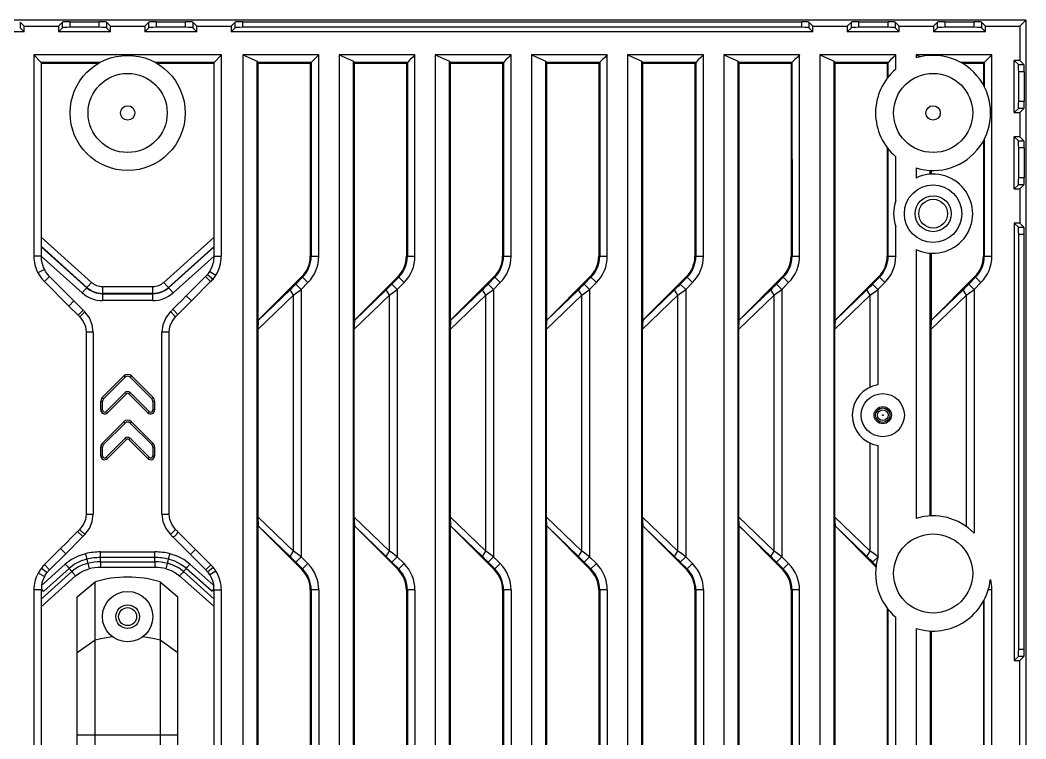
# Model space of a CAD drawing. Header units: millimetres. Extents: x -3132 to 28633, y 682 to 5849.
# Drawn here: x -54.6 to 85.2, y 1606.1 to 1706 of the extents above; entities that cross this region are included whole.
import ezdxf

# ---------------------------------------------------------------- set-up
doc = ezdxf.new("R2010")
doc.units = ezdxf.units.MM

msp = doc.modelspace()

# ---------------------------------------------------------------- linework, layer by layer
at = {"linetype": 'Continuous'}
for p, q in [((85.233, 1705.967), (-164.567, 1705.967)), ((-54.618, 1705.697), (-54.618, 1704.917)), ((-54.049, 1705.128), (-54.618, 1705.697)), ((-54.049, 1704.349), (-54.618, 1704.917)), ((-54.049, 1704.349), (-54.049, 1705.128)), ((-54.049, 1705.128), (-49.286, 1705.128)), ((-49.286, 1705.128), (-48.717, 1705.697)), ((-49.286, 1705.128), (-49.286, 1704.349)), ((-49.286, 1704.349), (-48.717, 1704.917)), ((-48.717, 1704.917), (-48.717, 1705.697)), ((-47.718, 1705.747), (-47.718, 1704.967)), ((-47.718, 1705.747), (-43.616, 1705.747)), ((-43.616, 1704.967), (-47.718, 1704.967)), ((-43.616, 1704.967), (-43.616, 1705.747)), ((-42.618, 1705.697), (-42.618, 1704.917)), ((-42.049, 1705.128), (-42.618, 1705.697)), ((-42.049, 1704.349), (-42.618, 1704.917)), ((-42.049, 1704.349), (-42.049, 1705.128)), ((-42.049, 1705.128), (-37.286, 1705.128)), ((-37.286, 1705.128), (-36.717, 1705.697)), ((-37.286, 1705.128), (-37.286, 1704.349)), ((-37.286, 1704.349), (-36.717, 1704.917)), ((-36.717, 1704.917), (-36.717, 1705.697)), ((-35.718, 1705.747), (-35.718, 1704.967)), ((-35.718, 1705.747), (-31.616, 1705.747)), ((-31.616, 1704.967), (-35.718, 1704.967)), ((-31.616, 1704.967), (-31.616, 1705.747)), ((-30.618, 1705.697), (-30.618, 1704.917)), ((-30.049, 1705.128), (-30.618, 1705.697)), ((-30.049, 1704.349), (-30.618, 1704.917)), ((-30.049, 1704.349), (-30.049, 1705.128)), ((-30.049, 1705.128), (-25.286, 1705.128)), ((-25.286, 1705.128), (-24.717, 1705.697)), ((-25.286, 1705.128), (-25.286, 1704.349)), ((-25.286, 1704.349), (-24.717, 1704.917)), ((-24.717, 1704.917), (-24.717, 1705.697)), ((-23.718, 1705.747), (-23.718, 1704.967)), ((-23.718, 1705.747), (54.064, 1705.747)), ((54.064, 1704.967), (-23.718, 1704.967)), ((54.064, 1704.967), (54.064, 1705.747)), ((55.062, 1705.697), (55.062, 1704.917)), ((55.631, 1705.128), (55.062, 1705.697)), ((55.631, 1704.349), (55.062, 1704.917)), ((55.631, 1704.349), (55.631, 1705.128)), ((55.631, 1705.128), (60.394, 1705.128)), ((60.394, 1705.128), (60.963, 1705.697)), ((60.394, 1705.128), (60.394, 1704.349)), ((60.394, 1704.349), (60.963, 1704.917)), ((60.963, 1704.917), (60.963, 1705.697)), ((61.961, 1705.747), (61.961, 1704.967)), ((61.961, 1705.747), (66.064, 1705.747)), ((66.064, 1704.967), (61.961, 1704.967)), ((66.064, 1704.967), (66.064, 1705.747)), ((67.062, 1705.697), (67.062, 1704.917)), ((67.631, 1705.128), (67.062, 1705.697)), ((67.631, 1704.349), (67.062, 1704.917)), ((67.631, 1704.349), (67.631, 1705.128)), ((67.631, 1705.128), (72.394, 1705.128)), ((72.394, 1705.128), (72.963, 1705.697)), ((72.394, 1705.128), (72.394, 1704.349)), ((72.394, 1704.349), (72.963, 1704.917)), ((72.963, 1704.917), (72.963, 1705.697)), ((73.961, 1705.747), (73.961, 1704.967)), ((73.961, 1705.747), (78.064, 1705.747)), ((78.064, 1704.967), (73.961, 1704.967)), ((78.064, 1704.967), (78.064, 1705.747)), ((79.062, 1705.697), (79.062, 1704.917)), ((79.631, 1705.128), (79.062, 1705.697)), ((79.631, 1704.349), (79.062, 1704.917)), ((79.631, 1704.349), (79.631, 1705.128)), ((79.631, 1705.128), (84.394, 1705.128)), ((84.394, 1705.128), (85.233, 1705.967)), ((84.394, 1705.128), (84.394, 1700.365)), ((85.233, 1705.967), (85.233, 1456.167)), ((-54.049, 1704.349), (-134.966, 1704.349)), ((-42.049, 1704.349), (-49.286, 1704.349)), ((-30.049, 1704.349), (-37.286, 1704.349)), ((55.631, 1704.349), (-25.286, 1704.349)), ((67.631, 1704.349), (60.394, 1704.349)), ((79.631, 1704.349), (72.394, 1704.349)), ((-52.697, 1701.153), (-52.697, 1673.151)), ((-52.697, 1701.153), (-51.698, 1700.065)), ((-26.638, 1701.153), (-52.697, 1701.153)), ((-27.636, 1700.065), (-26.637, 1701.153)), ((-26.638, 1673.155), (-26.638, 1701.153)), ((-23.636, 1701.153), (-23.636, 1460.981)), ((-23.636, 1701.153), (-21.64, 1700.248)), ((-13.084, 1701.153), (-23.636, 1701.153)), ((-13.084, 1673.151), (-13.084, 1701.153)), ((-10.266, 1701.153), (-10.266, 1460.981)), ((0.286, 1701.153), (-10.266, 1701.153)), ((-10.266, 1701.153), (-8.27, 1700.248)), ((0.286, 1673.151), (0.286, 1701.153)), ((3.104, 1701.153), (3.104, 1460.981)), ((13.656, 1701.153), (3.104, 1701.153)), ((3.104, 1701.153), (5.1, 1700.248)), ((13.656, 1673.151), (13.656, 1701.153)), ((16.474, 1701.153), (16.474, 1460.981)), ((27.026, 1701.153), (16.474, 1701.153)), ((16.474, 1701.153), (18.47, 1700.248)), ((27.026, 1673.151), (27.026, 1701.153)), ((29.844, 1701.153), (29.844, 1460.981)), ((40.396, 1701.153), (29.844, 1701.153)), ((29.844, 1701.153), (31.84, 1700.248)), ((40.396, 1673.151), (40.396, 1701.153)), ((43.214, 1701.153), (43.214, 1460.981)), ((53.766, 1701.153), (43.214, 1701.153)), ((43.214, 1701.153), (45.21, 1700.248)), ((53.766, 1673.151), (53.766, 1701.153)), ((56.584, 1701.153), (56.584, 1460.981)), ((67.136, 1701.153), (56.584, 1701.153)), ((56.584, 1701.153), (58.58, 1700.248)), ((67.136, 1699.15), (67.136, 1701.153)), ((69.954, 1701.153), (69.954, 1700.705)), ((80.506, 1701.153), (69.954, 1701.153)), ((69.954, 1701.153), (70.576, 1700.872)), ((80.506, 1673.151), (80.506, 1701.153)), ((-43.544, 1700.065), (-51.699, 1700.065)), ((-51.698, 1700.065), (-51.698, 1673.182)), ((-43.77, 1699.935), (-51.698, 1699.935)), ((-27.636, 1700.065), (-35.791, 1700.065)), ((-27.637, 1699.935), (-35.564, 1699.935)), ((-27.636, 1673.167), (-27.636, 1700.065)), ((-21.644, 1462.047), (-21.644, 1700.247)), ((-21.644, 1700.247), (-21.629, 1700.066)), ((-21.629, 1700.066), (-21.498, 1699.935)), ((-21.498, 1664.263), (-21.498, 1699.935)), ((-14.271, 1699.935), (-21.498, 1699.935)), ((-14.183, 1700.024), (-14.271, 1699.935)), ((-14.271, 1699.935), (-14.271, 1673.151)), ((-14.145, 1700.068), (-14.183, 1700.024)), ((-14.139, 1700.074), (-14.137, 1673.151)), ((-8.274, 1462.047), (-8.274, 1700.247)), ((-8.274, 1700.247), (-8.259, 1700.066)), ((-8.259, 1700.066), (-8.128, 1699.935)), ((-8.128, 1664.263), (-8.128, 1699.935)), ((-0.901, 1699.935), (-8.128, 1699.935)), ((-0.813, 1700.024), (-0.901, 1699.935)), ((-0.901, 1699.935), (-0.901, 1673.151)), ((-0.775, 1700.068), (-0.813, 1700.024)), ((-0.769, 1700.074), (-0.767, 1673.151)), ((5.096, 1462.047), (5.096, 1700.247)), ((5.096, 1700.247), (5.111, 1700.066)), ((5.111, 1700.066), (5.242, 1699.935)), ((5.242, 1664.263), (5.242, 1699.935)), ((12.469, 1699.935), (5.242, 1699.935)), ((12.557, 1700.024), (12.469, 1699.935)), ((12.469, 1699.935), (12.469, 1673.151)), ((12.595, 1700.068), (12.557, 1700.024)), ((12.601, 1700.074), (12.603, 1673.151)), ((18.466, 1462.047), (18.466, 1700.247)), ((18.466, 1700.247), (18.481, 1700.066)), ((18.481, 1700.066), (18.612, 1699.935)), ((18.612, 1664.263), (18.612, 1699.935)), ((25.839, 1699.935), (18.612, 1699.935)), ((25.927, 1700.024), (25.839, 1699.935)), ((25.839, 1699.935), (25.839, 1673.151)), ((25.965, 1700.068), (25.927, 1700.024)), ((25.971, 1700.074), (25.973, 1673.151)), ((31.836, 1462.047), (31.836, 1700.247)), ((31.836, 1700.247), (31.851, 1700.066)), ((31.851, 1700.066), (31.982, 1699.935)), ((31.982, 1664.263), (31.982, 1699.935)), ((39.209, 1699.935), (31.982, 1699.935)), ((39.297, 1700.024), (39.209, 1699.935)), ((39.209, 1699.935), (39.209, 1673.151)), ((39.335, 1700.068), (39.297, 1700.024)), ((39.341, 1700.074), (39.343, 1673.151)), ((45.206, 1700.247), (45.221, 1700.066)), ((45.206, 1462.047), (45.206, 1700.247)), ((45.221, 1700.066), (45.352, 1699.935)), ((45.352, 1664.263), (45.352, 1699.935)), ((52.579, 1699.935), (45.352, 1699.935)), ((52.667, 1700.024), (52.579, 1699.935)), ((52.579, 1699.935), (52.579, 1673.151)), ((52.705, 1700.068), (52.667, 1700.024)), ((52.711, 1700.074), (52.713, 1673.151)), ((58.576, 1700.247), (58.591, 1700.066)), ((58.576, 1462.047), (58.576, 1700.247)), ((58.591, 1700.066), (58.722, 1699.935)), ((58.722, 1664.263), (58.722, 1699.935)), ((65.949, 1699.935), (58.722, 1699.935)), ((66.037, 1700.024), (65.949, 1699.935)), ((65.949, 1699.935), (65.949, 1697.888)), ((66.075, 1700.068), (66.037, 1700.024)), ((79.319, 1699.935), (76.436, 1699.935)), ((79.407, 1700.024), (79.319, 1699.935)), ((79.319, 1699.935), (79.319, 1696.965)), ((79.445, 1700.068), (79.407, 1700.024)), ((79.451, 1700.074), (79.453, 1696.714)), ((84.394, 1700.365), (83.614, 1700.365)), ((83.614, 1693.128), (83.614, 1700.365)), ((83.614, 1700.365), (84.183, 1699.797)), ((84.183, 1699.797), (84.963, 1699.797)), ((84.394, 1700.365), (84.963, 1699.797)), ((85.013, 1698.798), (84.233, 1698.798)), ((84.233, 1694.696), (84.233, 1698.798)), ((85.013, 1698.798), (85.013, 1694.696)), ((83.614, 1693.128), (84.183, 1693.697)), ((84.963, 1693.697), (84.183, 1693.697)), ((84.233, 1694.696), (85.013, 1694.696)), ((84.394, 1693.128), (84.963, 1693.697)), ((83.614, 1693.128), (84.394, 1693.128)), ((84.394, 1693.128), (84.394, 1689.764)), ((79.453, 1689.42), (79.453, 1673.151)), ((84.394, 1689.764), (83.614, 1689.764)), ((83.614, 1682.527), (83.614, 1689.764)), ((83.614, 1689.764), (84.183, 1689.195)), ((84.394, 1689.764), (84.963, 1689.195)), ((65.949, 1688.246), (65.949, 1673.151)), ((66.083, 1673.151), (66.083, 1688.073)), ((79.319, 1689.17), (79.319, 1673.151)), ((84.183, 1689.195), (84.963, 1689.195)), ((85.013, 1688.196), (84.233, 1688.196)), ((84.233, 1684.094), (84.233, 1688.196)), ((85.013, 1688.196), (85.013, 1684.094)), ((67.136, 1680.87), (67.136, 1686.984)), ((69.954, 1685.429), (69.954, 1684.026)), ((71.946, 1684.553), (71.946, 1685.076)), ((72.092, 1684.562), (72.092, 1685.071)), ((84.233, 1684.094), (85.013, 1684.094)), ((83.614, 1682.527), (84.183, 1683.096)), ((83.614, 1682.527), (84.394, 1682.527)), ((84.963, 1683.096), (84.183, 1683.096)), ((84.394, 1682.527), (84.963, 1683.096)), ((84.394, 1682.527), (84.394, 1677.764)), ((67.136, 1673.151), (67.136, 1677.264)), ((84.394, 1677.764), (83.614, 1677.764)), ((83.614, 1677.764), (83.614, 1616.957)), ((83.614, 1677.764), (84.183, 1677.195)), ((84.183, 1677.195), (84.963, 1677.195)), ((84.394, 1677.764), (84.963, 1677.195)), ((-44.691, 1669.523), (-51.698, 1675.81)), ((-27.637, 1675.785), (-34.64, 1669.52)), ((85.013, 1676.196), (84.233, 1676.196)), ((84.233, 1618.525), (84.233, 1676.196)), ((85.013, 1618.525), (85.013, 1676.196)), ((-45.324, 1668.817), (-51.697, 1674.535)), ((-51.697, 1674.476), (-45.354, 1668.784)), ((-27.637, 1674.512), (-34.007, 1668.813)), ((-33.978, 1668.781), (-27.637, 1674.452)), ((69.954, 1674.108), (69.954, 1636.705)), ((-51.697, 1673.182), (-45.987, 1668.078)), ((-33.346, 1668.073), (-27.637, 1673.167)), ((-27.636, 1673.167), (-26.637, 1673.152)), ((-14.271, 1673.151), (-13.084, 1673.151)), ((-0.901, 1673.151), (0.286, 1673.151)), ((12.469, 1673.151), (13.656, 1673.151)), ((25.839, 1673.151), (27.026, 1673.151)), ((39.209, 1673.151), (40.396, 1673.151)), ((52.579, 1673.151), (53.766, 1673.151)), ((65.949, 1673.151), (67.136, 1673.151)), ((71.946, 1637.059), (71.946, 1673.581)), ((72.092, 1664.268), (72.092, 1673.572)), ((79.319, 1673.151), (80.506, 1673.151)), ((-51.25, 1671.313), (-52.142, 1670.861)), ((-50.53, 1670.339), (-51.231, 1669.626)), ((-47.126, 1666.94), (-50.53, 1670.339)), ((-28.734, 1670.428), (-31.511, 1667.643)), ((-28.824, 1670.337), (-28.122, 1669.625)), ((-28.557, 1670.625), (-27.791, 1669.983)), ((-28.236, 1671.051), (-27.393, 1670.511)), ((-15.443, 1670.322), (-21.498, 1664.263)), ((-15.348, 1670.228), (-16.298, 1669.277)), ((-14.603, 1669.482), (-15.443, 1670.322)), ((-2.073, 1670.322), (-8.128, 1664.263)), ((-1.978, 1670.228), (-2.928, 1669.277)), ((-1.233, 1669.482), (-2.073, 1670.322)), ((11.297, 1670.322), (5.242, 1664.263)), ((11.392, 1670.228), (10.442, 1669.277)), ((12.137, 1669.482), (11.297, 1670.322)), ((24.667, 1670.322), (18.612, 1664.263)), ((24.762, 1670.228), (23.812, 1669.277)), ((25.507, 1669.482), (24.667, 1670.322)), ((38.037, 1670.322), (31.982, 1664.263)), ((38.132, 1670.228), (37.182, 1669.277)), ((38.877, 1669.482), (38.037, 1670.322)), ((51.407, 1670.322), (45.352, 1664.263)), ((51.502, 1670.228), (50.552, 1669.277)), ((52.247, 1669.482), (51.407, 1670.322)), ((64.777, 1670.322), (58.722, 1664.263)), ((63.922, 1669.277), (64.872, 1670.228)), ((65.617, 1669.482), (64.777, 1670.322)), ((78.147, 1670.322), (72.092, 1664.268)), ((78.242, 1670.228), (77.292, 1669.277)), ((78.987, 1669.482), (78.147, 1670.322)), ((-51.231, 1669.626), (-47.832, 1666.232)), ((-45.987, 1668.078), (-44.691, 1669.523)), ((-43.168, 1668.94), (-43.168, 1666.999)), ((-43.168, 1668.94), (-36.159, 1668.94)), ((-36.159, 1666.999), (-36.159, 1668.94)), ((-34.64, 1669.52), (-33.346, 1668.073)), ((-30.803, 1666.936), (-28.122, 1669.625)), ((-17.085, 1668.504), (-21.512, 1664.23)), ((-16.622, 1667.759), (-17.085, 1668.504)), ((-16.298, 1669.277), (-15.553, 1668.532)), ((-15.553, 1668.532), (-14.603, 1669.482)), ((-15.553, 1668.532), (-15.553, 1631.389)), ((-3.715, 1668.504), (-8.142, 1664.23)), ((-3.252, 1667.759), (-3.715, 1668.504)), ((-2.928, 1669.277), (-2.183, 1668.532)), ((-2.183, 1668.532), (-1.233, 1669.482)), ((-2.183, 1668.532), (-2.183, 1631.389)), ((9.655, 1668.504), (5.228, 1664.23)), ((10.118, 1667.759), (9.655, 1668.504)), ((10.442, 1669.277), (11.187, 1668.532)), ((11.187, 1668.532), (12.137, 1669.482)), ((11.187, 1668.532), (11.187, 1631.389)), ((23.025, 1668.504), (18.598, 1664.23)), ((23.488, 1667.759), (23.025, 1668.504)), ((23.812, 1669.277), (24.557, 1668.532)), ((24.557, 1668.532), (25.507, 1669.482)), ((24.557, 1668.532), (24.557, 1631.389)), ((36.395, 1668.504), (31.968, 1664.23)), ((36.858, 1667.759), (36.395, 1668.504)), ((37.182, 1669.277), (37.927, 1668.532)), ((37.927, 1668.532), (38.877, 1669.482)), ((37.927, 1668.532), (37.927, 1631.389)), ((49.765, 1668.504), (45.338, 1664.23)), ((50.228, 1667.759), (49.765, 1668.504)), ((50.552, 1669.277), (51.297, 1668.532)), ((51.297, 1668.532), (52.247, 1669.482)), ((51.297, 1668.532), (51.297, 1631.389)), ((63.135, 1668.504), (58.708, 1664.23)), ((63.598, 1667.759), (63.135, 1668.504)), ((63.922, 1669.277), (64.667, 1668.532)), ((64.667, 1668.532), (65.617, 1669.482)), ((64.667, 1668.532), (64.667, 1655.265)), ((76.505, 1668.504), (72.075, 1664.226)), ((76.968, 1667.759), (76.505, 1668.504)), ((77.292, 1669.277), (78.037, 1668.532)), ((78.037, 1668.532), (78.987, 1669.482)), ((78.037, 1668.532), (78.037, 1634.676)), ((-36.159, 1667.991), (-43.168, 1667.991)), ((-43.168, 1667.947), (-36.159, 1667.947)), ((-31.511, 1667.644), (-30.804, 1666.937)), ((-21.583, 1662.968), (-16.622, 1667.759)), ((-16.622, 1632.162), (-16.622, 1667.759)), ((-8.213, 1662.968), (-3.252, 1667.759)), ((-3.252, 1632.162), (-3.252, 1667.759)), ((5.157, 1662.968), (10.118, 1667.759)), ((10.118, 1632.162), (10.118, 1667.759)), ((18.527, 1662.968), (23.488, 1667.759)), ((23.488, 1632.162), (23.488, 1667.759)), ((31.897, 1662.968), (36.858, 1667.759)), ((36.858, 1632.162), (36.858, 1667.759)), ((45.267, 1662.968), (50.228, 1667.759)), ((50.228, 1632.162), (50.228, 1667.759)), ((58.637, 1662.968), (63.598, 1667.759)), ((63.598, 1654.947), (63.598, 1667.759)), ((72.007, 1662.968), (76.968, 1667.759)), ((76.968, 1635.587), (76.968, 1667.759)), ((-47.126, 1666.94), (-47.832, 1666.233)), ((-47.832, 1666.232), (-46.555, 1664.963)), ((-45.85, 1665.672), (-47.126, 1666.94)), ((-46.555, 1664.963), (-45.85, 1665.672)), ((-36.159, 1666.999), (-43.168, 1666.999)), ((-32.671, 1665.076), (-33.378, 1665.783)), ((-45.627, 1665.45), (-46.335, 1664.744)), ((-33.705, 1665.458), (-32.997, 1664.752)), ((-21.515, 1664.232), (-21.583, 1662.968)), ((-8.145, 1664.232), (-8.213, 1662.968)), ((5.225, 1664.232), (5.157, 1662.968)), ((18.595, 1664.232), (18.527, 1662.968)), ((31.965, 1664.232), (31.897, 1662.968)), ((45.335, 1664.232), (45.267, 1662.968)), ((58.705, 1664.232), (58.637, 1662.968)), ((72.075, 1664.226), (72.007, 1662.968)), ((72.092, 1664.268), (72.075, 1664.226)), ((-21.583, 1662.968), (-21.583, 1636.953)), ((-8.213, 1662.968), (-8.213, 1636.953)), ((5.157, 1662.968), (5.157, 1636.953)), ((18.527, 1662.968), (18.527, 1636.953)), ((31.897, 1662.968), (31.897, 1636.953)), ((45.267, 1662.968), (45.267, 1636.953)), ((58.637, 1662.968), (58.637, 1636.953)), ((72.007, 1662.968), (72.007, 1637.059)), ((-45.444, 1662.613), (-45.444, 1637.308)), ((-44.444, 1662.613), (-45.444, 1662.613)), ((-44.444, 1662.613), (-44.444, 1637.309)), ((-34.893, 1637.308), (-34.893, 1662.612)), ((-33.893, 1662.612), (-34.893, 1662.612)), ((-33.893, 1637.308), (-33.893, 1662.613)), ((-40.198, 1656.512), (-43.198, 1653.512)), ((-43.021, 1653.335), (-40.021, 1656.335)), ((-40.021, 1656.335), (-40.198, 1656.512)), ((-39.137, 1656.512), (-39.314, 1656.335)), ((-39.314, 1656.335), (-36.314, 1653.335)), ((-36.137, 1653.512), (-39.137, 1656.512)), ((-43.198, 1653.512), (-43.021, 1653.335)), ((-40.021, 1654.213), (-42.655, 1651.579)), ((-42.478, 1651.402), (-39.844, 1654.037)), ((-39.844, 1654.037), (-40.021, 1654.213)), ((-39.314, 1654.213), (-39.491, 1654.037)), ((-39.491, 1654.037), (-36.856, 1651.402)), ((-36.679, 1651.579), (-39.314, 1654.213)), ((-36.314, 1653.335), (-36.137, 1653.512)), ((-43.417, 1651.791), (-43.417, 1652.981)), ((-43.167, 1652.981), (-43.417, 1652.981)), ((-43.417, 1651.791), (-43.167, 1651.791)), ((-43.167, 1651.791), (-43.167, 1652.981)), ((-36.167, 1652.981), (-36.167, 1651.791)), ((-35.917, 1652.981), (-36.167, 1652.981)), ((-36.167, 1651.791), (-35.917, 1651.791)), ((-35.917, 1652.981), (-35.917, 1651.791)), ((-42.655, 1651.579), (-42.478, 1651.402)), ((-36.856, 1651.402), (-36.679, 1651.579)), ((-40.198, 1650.148), (-43.198, 1647.148)), ((-43.021, 1646.971), (-40.021, 1649.971)), ((-40.021, 1649.971), (-40.198, 1650.148)), ((-39.137, 1650.148), (-39.314, 1649.971)), ((-39.314, 1649.971), (-36.314, 1646.971)), ((-36.137, 1647.148), (-39.137, 1650.148)), ((-40.021, 1647.849), (-42.655, 1645.215)), ((-42.478, 1645.038), (-39.844, 1647.673)), ((-39.844, 1647.673), (-40.021, 1647.849)), ((-39.314, 1647.849), (-39.491, 1647.673)), ((-39.491, 1647.673), (-36.856, 1645.038)), ((-36.679, 1645.215), (-39.314, 1647.849)), ((-43.417, 1645.427), (-43.417, 1646.617)), ((-43.167, 1646.617), (-43.417, 1646.617)), ((-43.198, 1647.148), (-43.021, 1646.971)), ((-43.167, 1645.427), (-43.167, 1646.617)), ((-36.314, 1646.971), (-36.137, 1647.148)), ((-36.167, 1646.617), (-36.167, 1645.427)), ((-35.917, 1646.617), (-36.167, 1646.617)), ((-35.917, 1646.617), (-35.917, 1645.427)), ((63.598, 1632.162), (63.598, 1647.187)), ((64.67, 1631.365), (64.67, 1646.869)), ((-43.417, 1645.427), (-43.167, 1645.427)), ((-42.655, 1645.215), (-42.478, 1645.038)), ((-36.856, 1645.038), (-36.679, 1645.215)), ((-36.167, 1645.427), (-35.917, 1645.427)), ((-45.444, 1637.309), (-44.444, 1637.309)), ((-34.893, 1637.308), (-33.893, 1637.308)), ((-21.583, 1636.953), (-21.514, 1635.684)), ((-16.622, 1632.162), (-21.583, 1636.953)), ((-8.213, 1636.953), (-8.144, 1635.684)), ((-3.252, 1632.162), (-8.213, 1636.953)), ((5.157, 1636.953), (5.226, 1635.684)), ((10.118, 1632.162), (5.157, 1636.953)), ((18.527, 1636.953), (18.596, 1635.684)), ((23.488, 1632.162), (18.527, 1636.953)), ((31.897, 1636.953), (31.966, 1635.684)), ((36.858, 1632.162), (31.897, 1636.953)), ((45.267, 1636.953), (45.336, 1635.684)), ((50.228, 1632.162), (45.267, 1636.953)), ((58.637, 1636.953), (58.706, 1635.684)), ((63.598, 1632.162), (58.637, 1636.953)), ((-46.621, 1634.893), (-45.914, 1634.185)), ((-45.632, 1634.465), (-46.34, 1635.172)), ((-33.711, 1634.469), (-33.002, 1635.174)), ((-21.509, 1635.688), (-17.085, 1631.417)), ((-21.499, 1526.475), (-21.499, 1635.664)), ((-21.499, 1635.664), (-15.443, 1629.599)), ((-8.139, 1635.688), (-3.715, 1631.417)), ((-8.129, 1526.475), (-8.129, 1635.664)), ((-8.129, 1635.664), (-2.073, 1629.599)), ((5.231, 1635.688), (9.655, 1631.417)), ((5.241, 1526.475), (5.241, 1635.664)), ((5.241, 1635.664), (11.297, 1629.599)), ((18.601, 1635.688), (23.025, 1631.417)), ((18.611, 1526.475), (18.611, 1635.664)), ((18.611, 1635.664), (24.667, 1629.599)), ((31.971, 1635.688), (36.395, 1631.417)), ((31.981, 1526.475), (31.981, 1635.664)), ((31.981, 1635.664), (38.037, 1629.599)), ((45.341, 1635.688), (49.765, 1631.417)), ((45.351, 1526.475), (45.351, 1635.664)), ((45.351, 1635.664), (51.407, 1629.599)), ((58.711, 1635.688), (63.135, 1631.417)), ((58.721, 1526.475), (58.721, 1635.664)), ((58.721, 1635.664), (64.386, 1629.99)), ((-33.376, 1634.136), (-30.934, 1631.688)), ((-30.227, 1632.395), (-32.669, 1634.843)), ((-48.987, 1632.521), (-51.218, 1630.308)), ((-48.28, 1631.813), (-48.987, 1632.521)), ((-30.934, 1631.688), (-30.227, 1632.395)), ((-28.109, 1630.283), (-30.227, 1632.395)), ((-17.085, 1631.417), (-16.622, 1632.162)), ((-3.715, 1631.417), (-3.252, 1632.162)), ((9.655, 1631.417), (10.118, 1632.162)), ((23.025, 1631.417), (23.488, 1632.162)), ((36.395, 1631.417), (36.858, 1632.162)), ((49.765, 1631.417), (50.228, 1632.162)), ((63.135, 1631.417), (63.598, 1632.162)), ((-50.52, 1629.592), (-48.28, 1631.813)), ((-45.531, 1631.814), (-45.017, 1629.714)), ((-43.442, 1630.671), (-43.442, 1631.271)), ((-35.892, 1631.271), (-43.442, 1631.271)), ((-43.442, 1630.671), (-35.893, 1630.671)), ((-43.437, 1632.052), (-35.898, 1632.052)), ((-35.893, 1630.671), (-35.892, 1631.271)), ((-34.295, 1629.712), (-33.777, 1631.81)), ((-30.934, 1631.688), (-28.811, 1629.571)), ((-15.553, 1631.389), (-16.298, 1630.644)), ((-14.603, 1630.439), (-15.553, 1631.389)), ((-2.183, 1631.389), (-2.928, 1630.644)), ((-1.233, 1630.439), (-2.183, 1631.389)), ((11.187, 1631.389), (10.442, 1630.644)), ((12.137, 1630.439), (11.187, 1631.389)), ((24.557, 1631.389), (23.812, 1630.644)), ((25.507, 1630.439), (24.557, 1631.389)), ((37.927, 1631.389), (37.182, 1630.644)), ((38.877, 1630.439), (37.927, 1631.389)), ((51.297, 1631.389), (50.552, 1630.644)), ((52.247, 1630.439), (51.297, 1631.389)), ((64.674, 1631.378), (63.922, 1630.644)), ((-51.697, 1625.483), (-47.412, 1629.328)), ((-51.655, 1629.822), (-50.869, 1629.204)), ((-48.331, 1630.358), (-51.651, 1627.38)), ((-47.814, 1629.773), (-51.322, 1626.625)), ((-50.52, 1629.592), (-51.218, 1630.308)), ((-47.412, 1629.328), (-47.814, 1629.773)), ((-47.412, 1629.328), (-47.266, 1629.166)), ((-35.885, 1629.89), (-43.449, 1629.89)), ((-31.917, 1629.335), (-32.061, 1629.17)), ((-31.917, 1629.335), (-31.516, 1629.78)), ((-31.917, 1629.335), (-27.637, 1625.506)), ((-31.516, 1629.78), (-31.372, 1629.945)), ((-28.013, 1626.647), (-31.516, 1629.78)), ((-31.372, 1629.945), (-30.999, 1630.366)), ((-27.689, 1627.405), (-30.999, 1630.366)), ((-28.811, 1629.571), (-28.109, 1630.283)), ((-28.558, 1629.297), (-27.793, 1629.941)), ((-27.382, 1629.393), (-28.232, 1628.868)), ((-16.298, 1630.644), (-15.348, 1629.693)), ((-15.443, 1629.599), (-14.603, 1630.439)), ((-2.928, 1630.644), (-1.978, 1629.693)), ((-2.073, 1629.599), (-1.233, 1630.439)), ((10.442, 1630.644), (11.392, 1629.693)), ((11.297, 1629.599), (12.137, 1630.439)), ((23.812, 1630.644), (24.762, 1629.693)), ((24.667, 1629.599), (25.507, 1630.439)), ((37.182, 1630.644), (38.132, 1629.693)), ((38.037, 1629.599), (38.877, 1630.439)), ((50.552, 1630.644), (51.502, 1629.693)), ((51.407, 1629.599), (52.247, 1630.439)), ((63.922, 1630.644), (64.407, 1630.158)), ((-51.236, 1628.635), (-52.124, 1629.096)), ((-51.695, 1624.436), (-46.895, 1628.743)), ((-47.266, 1629.166), (-46.895, 1628.743)), ((-46.667, 1625.801), (-44.203, 1627.893)), ((-44.203, 1534.241), (-44.203, 1627.893)), ((-35.136, 1627.905), (-35.136, 1534.229)), ((-35.136, 1627.905), (-32.667, 1625.812)), ((-32.061, 1629.17), (-32.433, 1628.748)), ((-32.433, 1628.748), (-27.637, 1624.459)), ((-52.697, 1626.77), (-52.697, 1535.364)), ((-51.552, 1626.77), (-52.697, 1626.77)), ((-51.697, 1626.691), (-51.322, 1626.625)), ((-51.696, 1626.691), (-51.696, 1535.71)), ((-28.013, 1626.647), (-27.637, 1626.714)), ((-26.638, 1626.766), (-27.805, 1626.766)), ((-27.637, 1535.689), (-27.637, 1626.714)), ((-26.638, 1535.365), (-26.638, 1626.76)), ((-14.271, 1626.77), (-14.271, 1535.364)), ((-13.084, 1626.77), (-14.271, 1626.77)), ((-14.137, 1626.77), (-14.137, 1535.364)), ((-13.084, 1626.77), (-13.084, 1535.364)), ((-0.901, 1626.77), (-0.901, 1535.364)), ((0.286, 1626.77), (-0.901, 1626.77)), ((-0.767, 1626.77), (-0.767, 1535.364)), ((0.286, 1626.77), (0.286, 1535.364)), ((13.656, 1626.77), (12.469, 1626.77)), ((12.469, 1626.77), (12.469, 1535.364)), ((12.603, 1626.77), (12.603, 1535.364)), ((13.656, 1626.77), (13.656, 1535.364)), ((27.026, 1626.77), (25.839, 1626.77)), ((25.839, 1626.77), (25.839, 1535.364)), ((25.973, 1626.77), (25.973, 1535.364)), ((27.026, 1626.77), (27.026, 1535.364)), ((40.396, 1626.77), (39.209, 1626.77)), ((39.209, 1626.77), (39.209, 1535.364)), ((39.343, 1626.77), (39.343, 1535.364)), ((40.396, 1626.77), (40.396, 1535.364)), ((53.766, 1626.77), (52.579, 1626.77)), ((52.579, 1626.77), (52.579, 1535.364)), ((52.713, 1626.77), (52.713, 1535.364)), ((53.766, 1535.364), (53.766, 1626.77)), ((80.506, 1626.77), (79.996, 1626.77)), ((80.506, 1535.364), (80.506, 1626.77)), ((-46.667, 1536.333), (-46.667, 1625.801)), ((-32.667, 1536.322), (-32.667, 1625.812)), ((79.319, 1625.17), (79.319, 1536.965)), ((79.453, 1536.714), (79.453, 1625.42)), ((65.949, 1624.246), (65.949, 1537.888)), ((66.083, 1538.061), (66.083, 1624.073)), ((67.136, 1539.15), (67.136, 1622.984)), ((69.954, 1621.429), (69.954, 1540.705)), ((71.946, 1621.076), (71.946, 1541.058)), ((72.092, 1541.062), (72.092, 1621.071)), ((-46.667, 1618.066), (-44.203, 1619.841)), ((-35.136, 1619.852), (-32.667, 1618.075)), ((84.233, 1618.525), (85.013, 1618.525)), ((83.614, 1616.957), (84.183, 1617.526)), ((83.614, 1616.957), (84.394, 1616.957)), ((84.963, 1617.526), (84.183, 1617.526)), ((84.394, 1616.957), (84.963, 1617.526)), ((84.394, 1545.174), (84.394, 1616.957)), ((-32.667, 1606.593), (-46.667, 1606.593))]:
    msp.add_line(p, q, dxfattribs=at)
for points in [[(-13.084, 1701.153), (-13.443, 1700.792), (-13.797, 1700.434), (-14.145, 1700.078)], [(0.286, 1701.153), (-0.073, 1700.792), (-0.427, 1700.434), (-0.775, 1700.078)], [(13.656, 1701.153), (13.297, 1700.792), (12.943, 1700.434), (12.595, 1700.078)], [(27.026, 1701.153), (26.667, 1700.792), (26.313, 1700.434), (25.965, 1700.078)], [(40.396, 1701.153), (40.037, 1700.792), (39.683, 1700.434), (39.335, 1700.078)], [(53.766, 1701.153), (53.407, 1700.792), (53.053, 1700.434), (52.705, 1700.078)], [(67.136, 1701.153), (66.777, 1700.792), (66.423, 1700.434), (66.075, 1700.078)], [(80.506, 1701.153), (80.147, 1700.792), (79.793, 1700.434), (79.445, 1700.078)], [(-14.145, 1700.078), (-16.621, 1700.073), (-19.115, 1700.068), (-21.629, 1700.066)], [(-0.775, 1700.078), (-3.251, 1700.073), (-5.745, 1700.068), (-8.259, 1700.066)], [(12.595, 1700.078), (10.119, 1700.073), (7.625, 1700.068), (5.111, 1700.066)], [(25.965, 1700.078), (23.489, 1700.073), (20.995, 1700.068), (18.481, 1700.066)], [(39.335, 1700.078), (36.859, 1700.073), (34.365, 1700.068), (31.851, 1700.066)], [(52.705, 1700.078), (50.229, 1700.073), (47.735, 1700.068), (45.221, 1700.066)], [(66.075, 1700.078), (63.599, 1700.073), (61.105, 1700.068), (58.591, 1700.066)], [(66.083, 1698.061), (66.081, 1698.739), (66.076, 1699.41), (66.071, 1700.074)], [(79.445, 1700.078), (78.375, 1700.073), (77.295, 1700.068), (76.207, 1700.066)], [(-51.698, 1673.182), (-52.025, 1673.168), (-52.358, 1673.167), (-52.697, 1673.151)], [(-28.236, 1671.051), (-27.905, 1671.716), (-27.704, 1672.428), (-27.637, 1673.167)], [(-50.53, 1670.339), (-50.818, 1670.653), (-51.059, 1670.98), (-51.25, 1671.313)], [(-52.143, 1670.861), (-51.895, 1670.431), (-51.591, 1670.019), (-51.231, 1669.626)], [(-28.557, 1670.625), (-28.645, 1670.524), (-28.734, 1670.428)], [(-28.557, 1670.625), (-28.439, 1670.769), (-28.335, 1670.907), (-28.236, 1671.051)], [(-28.122, 1669.625), (-28.011, 1669.737), (-27.899, 1669.858), (-27.791, 1669.983)], [(-27.791, 1669.983), (-27.647, 1670.159), (-27.514, 1670.336), (-27.393, 1670.511)], [(-16.298, 1669.277), (-16.568, 1669.009), (-16.831, 1668.751), (-17.085, 1668.504)], [(-16.622, 1667.759), (-16.272, 1668.009), (-15.916, 1668.267), (-15.553, 1668.532)], [(-2.928, 1669.277), (-3.198, 1669.009), (-3.461, 1668.751), (-3.715, 1668.504)], [(-3.252, 1667.759), (-2.902, 1668.009), (-2.546, 1668.267), (-2.183, 1668.532)], [(10.442, 1669.277), (10.172, 1669.009), (9.909, 1668.751), (9.655, 1668.504)], [(10.118, 1667.759), (10.468, 1668.009), (10.824, 1668.267), (11.187, 1668.532)], [(23.812, 1669.277), (23.542, 1669.009), (23.279, 1668.751), (23.025, 1668.504)], [(23.488, 1667.759), (23.838, 1668.009), (24.194, 1668.267), (24.557, 1668.532)], [(37.182, 1669.277), (36.912, 1669.009), (36.649, 1668.751), (36.395, 1668.504)], [(36.858, 1667.759), (37.208, 1668.009), (37.564, 1668.267), (37.927, 1668.532)], [(50.552, 1669.277), (50.282, 1669.009), (50.019, 1668.751), (49.765, 1668.504)], [(50.228, 1667.759), (50.578, 1668.009), (50.934, 1668.267), (51.297, 1668.532)], [(63.922, 1669.277), (63.652, 1669.009), (63.389, 1668.751), (63.135, 1668.504)], [(63.598, 1667.759), (63.948, 1668.009), (64.304, 1668.267), (64.667, 1668.532)], [(77.292, 1669.277), (77.022, 1669.009), (76.759, 1668.751), (76.505, 1668.504)], [(76.968, 1667.759), (77.318, 1668.009), (77.674, 1668.267), (78.037, 1668.532)], [(-31.511, 1667.643), (-32.135, 1667.019), (-32.758, 1666.4), (-33.378, 1665.783)], [(-32.671, 1665.076), (-32.044, 1665.7), (-31.421, 1666.319), (-30.803, 1666.936)], [(-46.335, 1664.744), (-45.843, 1664.096), (-45.545, 1663.373), (-45.444, 1662.613)], [(-44.444, 1662.612), (-44.579, 1663.632), (-44.976, 1664.595), (-45.627, 1665.45)], [(-33.705, 1665.458), (-34.358, 1664.602), (-34.758, 1663.634), (-34.893, 1662.612)], [(-33.893, 1662.613), (-33.792, 1663.376), (-33.491, 1664.103), (-32.997, 1664.752)], [(-21.498, 1664.262), (-21.503, 1664.253), (-21.509, 1664.242), (-21.515, 1664.232)], [(-8.128, 1664.262), (-8.133, 1664.253), (-8.139, 1664.242), (-8.145, 1664.232)], [(5.242, 1664.262), (5.237, 1664.253), (5.231, 1664.242), (5.225, 1664.232)], [(18.612, 1664.262), (18.607, 1664.253), (18.601, 1664.242), (18.595, 1664.232)], [(31.982, 1664.262), (31.977, 1664.253), (31.971, 1664.242), (31.965, 1664.232)], [(45.352, 1664.262), (45.347, 1664.253), (45.341, 1664.242), (45.335, 1664.232)], [(58.722, 1664.262), (58.717, 1664.253), (58.711, 1664.242), (58.705, 1664.232)], [(-45.444, 1637.308), (-45.545, 1636.545), (-45.845, 1635.82), (-46.34, 1635.172)], [(-45.632, 1634.465), (-44.979, 1635.321), (-44.579, 1636.287), (-44.444, 1637.309)], [(-34.893, 1637.309), (-34.758, 1636.288), (-34.361, 1635.324), (-33.711, 1634.469)], [(-33.002, 1635.174), (-33.494, 1635.823), (-33.792, 1636.547), (-33.893, 1637.308)], [(-46.621, 1634.893), (-47.424, 1634.09), (-48.213, 1633.298), (-48.987, 1632.521)], [(-21.503, 1635.659), (-21.506, 1635.669), (-21.507, 1635.678), (-21.509, 1635.688)], [(-8.133, 1635.659), (-8.136, 1635.669), (-8.137, 1635.678), (-8.139, 1635.688)], [(58.717, 1635.659), (58.714, 1635.669), (58.713, 1635.678), (58.711, 1635.688)], [(-48.28, 1631.813), (-47.49, 1632.606), (-46.702, 1633.398), (-45.914, 1634.185)], [(-33.376, 1634.136), (-33.054, 1634.292), (-32.818, 1634.53), (-32.669, 1634.843)], [(-15.553, 1631.389), (-15.916, 1631.654), (-16.272, 1631.912), (-16.622, 1632.162)], [(-2.183, 1631.389), (-2.546, 1631.654), (-2.902, 1631.912), (-3.252, 1632.162)], [(11.187, 1631.389), (10.824, 1631.654), (10.468, 1631.912), (10.118, 1632.162)], [(24.557, 1631.389), (24.194, 1631.654), (23.838, 1631.912), (23.488, 1632.162)], [(37.927, 1631.389), (37.564, 1631.654), (37.208, 1631.912), (36.858, 1632.162)], [(51.297, 1631.389), (50.934, 1631.654), (50.578, 1631.912), (50.228, 1632.162)], [(64.673, 1631.377), (64.304, 1631.654), (63.947, 1631.912), (63.598, 1632.162)], [(-45.531, 1631.814), (-46.543, 1631.477), (-47.483, 1630.987), (-48.331, 1630.358)], [(-45.345, 1631.055), (-46.216, 1630.767), (-47.044, 1630.341), (-47.814, 1629.773)], [(-43.442, 1630.671), (-43.444, 1630.453), (-43.449, 1629.89)], [(-43.443, 1631.271), (-43.441, 1631.489), (-43.437, 1632.051)], [(-35.892, 1631.271), (-35.892, 1631.489), (-35.898, 1632.052)], [(-35.893, 1630.671), (-35.893, 1630.453), (-35.885, 1629.89)], [(-31.516, 1629.781), (-32.26, 1630.33), (-33.084, 1630.758), (-33.964, 1631.052)], [(-30.999, 1630.366), (-31.841, 1630.989), (-32.773, 1631.474), (-33.777, 1631.81)], [(-17.085, 1631.417), (-16.83, 1631.17), (-16.568, 1630.912), (-16.298, 1630.644)], [(-3.715, 1631.417), (-3.46, 1631.17), (-3.198, 1630.912), (-2.928, 1630.644)], [(9.655, 1631.417), (9.91, 1631.17), (10.172, 1630.912), (10.442, 1630.644)], [(23.025, 1631.417), (23.28, 1631.17), (23.542, 1630.912), (23.812, 1630.644)], [(36.395, 1631.417), (36.65, 1631.17), (36.912, 1630.912), (37.182, 1630.644)], [(49.765, 1631.417), (50.02, 1631.17), (50.282, 1630.912), (50.552, 1630.644)], [(63.135, 1631.417), (63.39, 1631.17), (63.652, 1630.912), (63.922, 1630.644)], [(-51.655, 1629.822), (-51.833, 1629.582), (-51.99, 1629.338), (-52.124, 1629.095)], [(-48.331, 1630.358), (-48.136, 1630.138), (-47.814, 1629.773)], [(-45.203, 1630.473), (-45.897, 1630.25), (-46.488, 1629.971), (-46.989, 1629.657), (-47.412, 1629.328)], [(-46.895, 1628.743), (-46.329, 1629.16), (-45.697, 1629.488), (-45.017, 1629.714)], [(-34.295, 1629.712), (-33.62, 1629.486), (-32.993, 1629.161), (-32.433, 1628.748)], [(-31.917, 1629.335), (-32.081, 1629.472), (-32.238, 1629.591), (-32.385, 1629.696), (-32.524, 1629.788), (-32.654, 1629.868), (-32.776, 1629.939), (-32.89, 1630.002), (-32.997, 1630.057), (-33.097, 1630.106), (-33.192, 1630.151), (-33.281, 1630.19), (-33.367, 1630.226), (-33.447, 1630.259), (-33.523, 1630.288), (-33.593, 1630.314), (-33.657, 1630.336), (-33.716, 1630.356), (-33.771, 1630.374), (-33.823, 1630.391), (-33.871, 1630.405), (-33.917, 1630.419), (-33.96, 1630.431), (-34.001, 1630.442), (-34.039, 1630.452), (-34.075, 1630.461), (-34.107, 1630.469)], [(-28.811, 1629.571), (-28.725, 1629.484), (-28.641, 1629.393), (-28.558, 1629.297)], [(-28.227, 1628.857), (-28.333, 1629.012), (-28.44, 1629.153), (-28.558, 1629.297)], [(-27.793, 1629.941), (-27.896, 1630.06), (-28.002, 1630.174), (-28.109, 1630.283)], [(-27.382, 1629.393), (-27.508, 1629.577), (-27.644, 1629.758), (-27.793, 1629.941)], [(-51.236, 1628.635), (-51.131, 1628.825), (-51.008, 1629.016), (-50.869, 1629.204)], [(-28.227, 1628.857), (-27.988, 1628.405), (-27.805, 1627.914), (-27.689, 1627.405)], [(-51.651, 1627.38), (-51.667, 1627.186), (-51.653, 1627.018), (-51.613, 1626.878), (-51.552, 1626.77)], [(-51.552, 1626.77), (-51.487, 1626.702), (-51.41, 1626.653), (-51.322, 1626.625)], [(-28.013, 1626.647), (-27.932, 1626.671), (-27.862, 1626.713), (-27.805, 1626.766)], [(-27.802, 1626.77), (-27.745, 1626.854), (-27.702, 1626.962)], [(-27.702, 1626.962), (-27.677, 1627.09), (-27.672, 1627.238), (-27.689, 1627.405)], [(-44.203, 1619.841), (-43.409, 1620.026), (-42.606, 1620.175), (-41.796, 1620.289)], [(-37.534, 1620.292), (-36.728, 1620.181), (-35.928, 1620.034), (-35.136, 1619.852)]]:
    msp.add_lwpolyline(points, dxfattribs=at)
for centre, radius in [((-39.667, 1693.067), 8), ((-39.667, 1693.067), 5.5), ((72.333, 1693.067), 5.5), ((-39.667, 1693.067), 1), ((72.333, 1693.067), 1), ((72.333, 1679.067), 4), ((72.333, 1679.067), 2.5), ((72.333, 1679.067), 2), ((65.333, 1651.067), 3), ((65.333, 1651.067), 1.2), ((65.333, 1651.067), 1), ((65.333, 1651.067), 0.75), ((65.333, 1651.067), 0.05), ((72.333, 1629.067), 5.5), ((-39.667, 1623.067), 3.5), ((-39.667, 1623.067), 1.65), ((-39.667, 1623.067), 1.25)]:
    msp.add_circle(centre, radius, dxfattribs=at)
for centre, radius, start, end in [((72.333, 1693.067), 8, 252.69945, 107.30055), ((72.333, 1693.067), 8, 130.50525, 229.49475), ((72.333, 1679.067), 5.5, 244.36995, 115.63005), ((72.333, 1679.067), 5.5, 160.86575, 199.13425), ((-47.697, 1673.151), 5, 180.00001, 207.25081), ((-47.697, 1673.151), 4, 179.55311, 207.34622), ((-31.637, 1673.151), 4.998, 328.1199, 0.0467), ((-18.271, 1673.151), 4, 314.99932, 360), ((-18.271, 1673.151), 4.134, 315, 0), ((-18.271, 1673.151), 5.188, 315, 360), ((-4.901, 1673.151), 4, 314.99932, 360), ((-4.901, 1673.151), 4.134, 315, 0), ((-4.901, 1673.151), 5.188, 315, 360), ((8.469, 1673.151), 4, 314.99932, 360), ((8.469, 1673.151), 4.134, 315, 0), ((8.469, 1673.151), 5.188, 315, 360), ((21.839, 1673.151), 4, 314.99932, 360), ((21.839, 1673.151), 4.134, 315, 0), ((21.839, 1673.151), 5.188, 315, 360), ((35.209, 1673.151), 4, 314.99932, 360), ((35.209, 1673.151), 4.134, 315, 0), ((35.209, 1673.151), 5.188, 315, 360), ((48.579, 1673.151), 4, 314.99932, 360), ((48.579, 1673.151), 4.134, 315, 0), ((48.579, 1673.151), 5.188, 315, 360), ((61.949, 1673.151), 4, 314.99932, 360), ((61.949, 1673.151), 4.134, 315.00001, 359.99999), ((61.949, 1673.151), 5.188, 315.00003, 360), ((75.319, 1673.151), 4, 315, 360), ((75.319, 1673.151), 4.134, 315, 0), ((75.319, 1673.151), 5.188, 315, 360), ((-43.168, 1671.219), 3.272, 228.10034, 270), ((-43.168, 1671.219), 3.228, 228.10034, 270), ((-43.168, 1671.219), 2.279, 228.10034, 270), ((-36.159, 1671.219), 2.279, 270, 311.81292), ((-36.159, 1671.219), 3.228, 270, 311.81292), ((-36.159, 1671.219), 3.272, 270, 311.81292), ((-43.168, 1671.219), 4.221, 228.10034, 270), ((-36.159, 1671.219), 4.221, 270, 311.81292), ((9.631, 1721.461), 78.68, 225.15875, 225.38802), ((-89.184, 1721.589), 78.922, 314.66524, 314.9997), ((9.631, 1721.461), 79.68, 225.15875, 225.38203), ((-89.184, 1721.589), 79.922, 314.67015, 314.9997), ((-39.667, 1655.981), 0.75, 45.00003, 134.99998), ((-39.667, 1655.981), 0.5, 45.00006, 134.99998), ((65.333, 1651.067), 4.25, 99.013, 261.03616), ((-42.667, 1652.981), 0.75, 135, 179.99994), ((-42.667, 1652.981), 0.5, 135, 179.99995), ((-39.667, 1653.86), 0.5, 44.99999, 134.99998), ((-39.667, 1653.86), 0.25, 44.99997, 134.99998), ((-36.667, 1652.981), 0.5, 0, 44.99999), ((-36.667, 1652.981), 0.75, 0, 44.99999), ((-42.867, 1651.791), 0.55, 180.00004, 315), ((-42.867, 1651.791), 0.3, 180.00001, 315), ((-36.467, 1651.791), 0.55, 225.00013, 0), ((-36.467, 1651.791), 0.3, 225.00005, 0), ((-39.667, 1649.617), 0.75, 45.00003, 134.99998), ((-39.667, 1649.617), 0.5, 45.00005, 134.99998), ((-39.667, 1647.496), 0.5, 44.99999, 134.99998), ((-39.667, 1647.496), 0.25, 44.99997, 134.99998), ((-42.667, 1646.617), 0.75, 135, 179.99994), ((-42.667, 1646.617), 0.5, 135, 179.99995), ((-36.667, 1646.617), 0.5, 0, 44.99999), ((-36.667, 1646.617), 0.75, 0, 44.99999), ((-42.867, 1645.427), 0.55, 180.00004, 315), ((-42.867, 1645.427), 0.3, 180.00002, 315), ((-36.467, 1645.427), 0.55, 225.00013, 0), ((-36.467, 1645.427), 0.3, 225.00005, 0), ((72.333, 1629.067), 8, 44.51867, 107.30055), ((9.67, 1578.446), 79.718, 134.63613, 134.92039), ((-89.157, 1578.341), 79.896, 45.00706, 45.34398), ((9.67, 1578.446), 78.718, 134.63124, 134.92039), ((-89.157, 1578.341), 78.896, 45.00752, 45.34992), ((-43.553, 1623.731), 8.321, 89.20327, 103.75483), ((-43.553, 1623.731), 7.54, 89.165, 103.75457), ((-43.553, 1623.731), 6.94, 89.08577, 103.75457), ((-35.773, 1623.726), 8.327, 76.12723, 90.86085), ((-35.773, 1623.726), 6.946, 76.12675, 90.9897), ((-35.773, 1623.726), 7.546, 76.12675, 90.89923), ((72.333, 1629.067), 8, 163.30462, 229.49465), ((-47.783, 1626.777), 4.926, 134.20715, 141.80986), ((-47.783, 1626.777), 3.926, 134.18435, 141.81021), ((-43.553, 1623.731), 6.16, 89.03448, 103.75508), ((-35.773, 1623.726), 6.165, 76.12591, 91.04188), ((-31.637, 1626.77), 4.999, 359.88758, 31.65316), ((-18.271, 1626.77), 4, 0, 45.00069), ((-18.271, 1626.77), 4.134, 0, 45), ((-18.271, 1626.77), 5.188, 0, 45), ((-4.901, 1626.77), 4, 0, 45.00069), ((-4.901, 1626.77), 4.134, 0, 45), ((-4.901, 1626.77), 5.188, 0, 45), ((8.469, 1626.77), 4, 0, 45.00069), ((8.469, 1626.77), 4.134, 0, 45), ((8.469, 1626.77), 5.188, 0, 45), ((21.839, 1626.77), 4, 0, 45.00069), ((21.839, 1626.77), 4.134, 0, 45), ((21.839, 1626.77), 5.188, 0, 45), ((35.209, 1626.77), 4, 0, 45.00069), ((35.209, 1626.77), 4.134, 0, 45), ((35.209, 1626.77), 5.188, 0, 45), ((48.579, 1626.77), 4, 0, 45.00069), ((48.579, 1626.77), 4.134, 0, 45), ((48.579, 1626.77), 5.188, 0, 45), ((-47.697, 1626.77), 5, 152.29305, 179.99998), ((-47.697, 1626.77), 4, 152.21432, 171.23717), ((72.333, 1629.067), 8, 252.69945, 354.14106), ((75.319, 1626.77), 5.188, 0, 16.57784)]:
    msp.add_arc(centre, radius, start, end, dxfattribs=at)
for centre, major_axis, ratio, start_param, end_param in [((-47.718, 1705.694), (1, 0), 0.0524078, 1.5707963, 3.0892328), ((-47.718, 1704.915), (1, 0), 0.0524078, 1.5707963, 3.0892328), ((-43.616, 1705.694), (1, 0), 0.0524078, 0.0523599, 1.5707963), ((-43.616, 1704.915), (1, 0), 0.0524078, 0.0523599, 1.5707963), ((-35.718, 1705.694), (1, 0), 0.0524078, 1.5707963, 3.0892328), ((-35.718, 1704.915), (1, 0), 0.0524078, 1.5707963, 3.0892328), ((-31.616, 1705.694), (1, 0), 0.0524078, 0.0523599, 1.5707963), ((-31.616, 1704.915), (1, 0), 0.0524078, 0.0523599, 1.5707963), ((-23.718, 1705.694), (1, 0), 0.0524078, 1.5707963, 3.0892328), ((-23.718, 1704.915), (1, 0), 0.0524078, 1.5707963, 3.0892328), ((54.064, 1705.694), (1, 0), 0.0524078, 0.0523599, 1.5707963), ((54.064, 1704.915), (1, 0), 0.0524078, 0.0523599, 1.5707963), ((61.961, 1705.694), (1, 0), 0.0524078, 1.5707963, 3.0892328), ((61.961, 1704.915), (1, 0), 0.0524078, 1.5707963, 3.0892328), ((66.064, 1705.694), (1, 0), 0.0524078, 0.0523599, 1.5707963), ((66.064, 1704.915), (1, 0), 0.0524078, 0.0523599, 1.5707963), ((73.961, 1705.694), (1, 0), 0.0524078, 1.5707963, 3.0892328), ((73.961, 1704.915), (1, 0), 0.0524078, 1.5707963, 3.0892328), ((78.064, 1705.694), (1, 0), 0.0524078, 0.0523599, 1.5707963), ((78.064, 1704.915), (1, 0), 0.0524078, 0.0523599, 1.5707963), ((84.18, 1698.798), (0, 1), 0.0524078, -1.5707963, -0.0523599), ((84.96, 1698.798), (0, 1), 0.0524078, -1.5707963, -0.0523599), ((84.18, 1694.696), (0, 1), 0.0524078, -3.0892328, -1.5707963), ((84.96, 1694.696), (0, 1), 0.0524078, -3.0892328, -1.5707963), ((84.18, 1688.196), (0, 1), 0.0524078, -1.5707963, -0.0523599), ((84.96, 1688.196), (0, 1), 0.0524078, -1.5707963, -0.0523599), ((84.18, 1684.094), (0, 1), 0.0524078, -3.0892328, -1.5707963), ((84.96, 1684.094), (0, 1), 0.0524078, -3.0892328, -1.5707963), ((84.18, 1676.196), (0, 1), 0.0524078, -1.5707963, -0.0523599), ((84.96, 1676.196), (0, 1), 0.0524078, -1.5707963, -0.0523599), ((-39.649, 1610.117), (0, -18.45), 0.92139, 2.8728964, 3.4127624), ((84.18, 1618.525), (0, 1), 0.0524078, -3.0892328, -1.5707963), ((84.96, 1618.525), (0, 1), 0.0524078, -3.0892328, -1.5707963)]:
    msp.add_ellipse(centre, major_axis=major_axis, ratio=ratio, start_param=start_param, end_param=end_param, dxfattribs=at)

doc.saveas('drawing.dxf')
